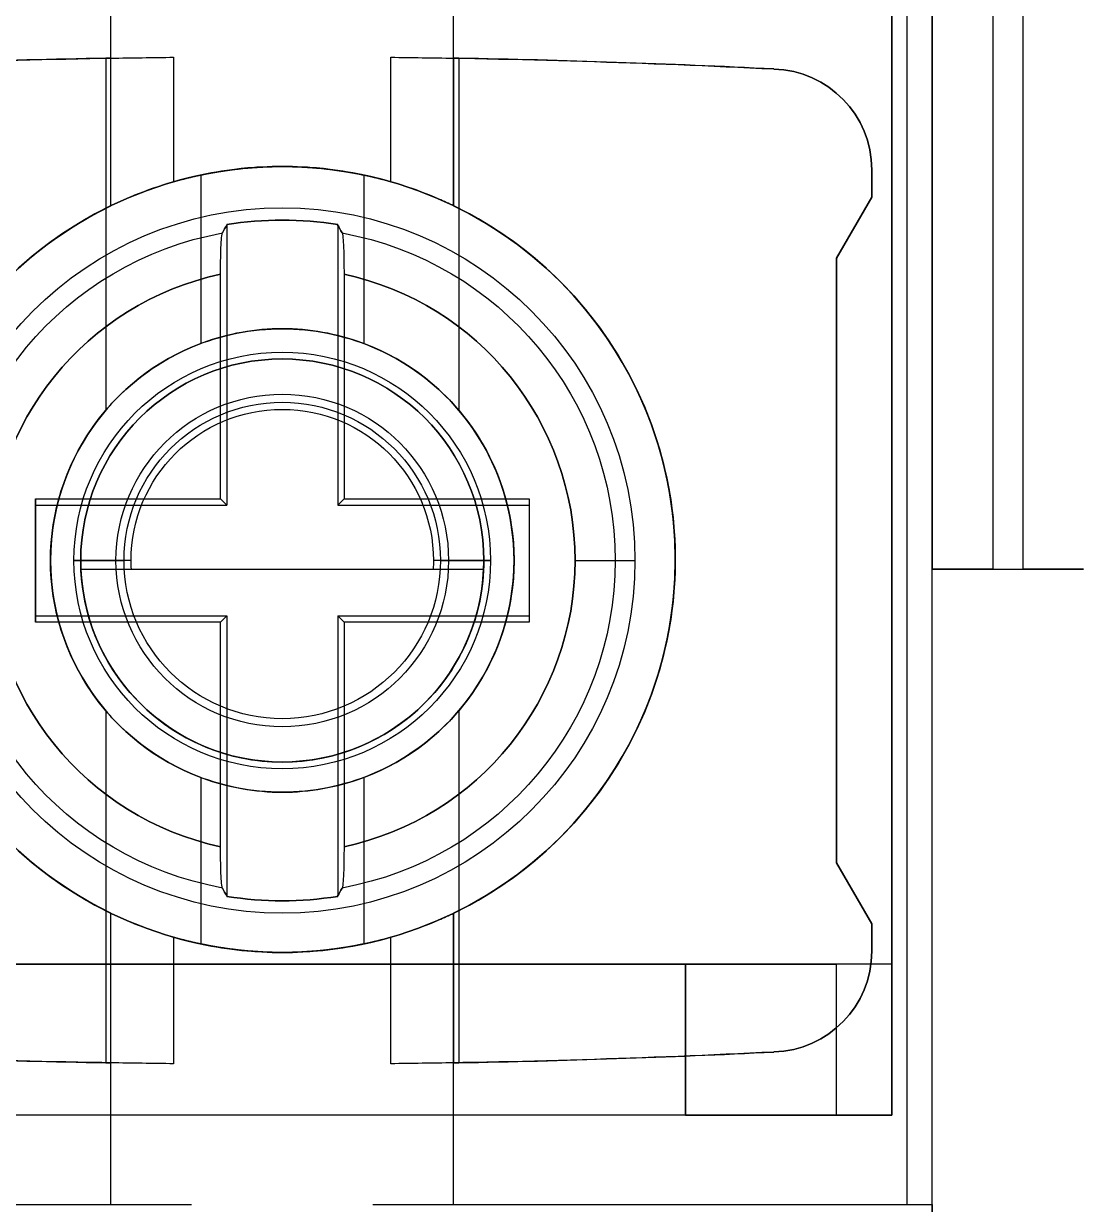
# Model space of a CAD drawing. Header units: inches. Extents: x 0 to 92454, y -34894 to 11.
# Drawn here: x 2.6785 to 3.0925, y 0.2598 to 0.7212 of the extents above; entities that cross this region are included whole.
import ezdxf

# ---------------------------------------------------------------- set-up
doc = ezdxf.new("R2010")
doc.units = ezdxf.units.IN
doc.header["$MEASUREMENT"] = 0

# ---------------------------------------------------------------- blocks, each defined once
blk = doc.blocks.new('2023_07_21_11_46_31_0481')
at = {"color": 7, "extrusion": (0, 0, -1)}
for p, q in [((68.9, 17.975, 102.1), (68.9, 23.15, 102.1)), ((68.9, 16.51, 106.4), (68.9, 23.15, 106.4)), ((72.3, 17.975, 102.1), (72.3, 23.15, 102.1)), ((72.3, 16.51, 106.4), (72.3, 23.15, 106.4)), ((76.65, 23.15, 98.489), (76.65, 10.485, 98.489)), ((76.8, 6.6, 106.4), (76.8, 23.15, 106.4)), ((76.8, 6.6, 100.333), (76.8, 23.15, 100.333)), ((77.05, 6.6, 100.333), (77.05, 23.15, 100.333)), ((77.65, 23.15, 87.6), (77.65, 12.905, 87.6)), ((77.95, 23.15, 87.6), (77.95, 12.905, 87.6)), ((69.522, 17.984, 102.1), (69.522, 16.748, 102.1)), ((71.678, 16.748, 102.1), (71.678, 17.984, 102.1)), ((69.102, 12.905, 91.4), (72.098, 12.905, 91.4)), ((77.65, 12.905, 87.6), (77.95, 12.905, 87.6)), ((68.9, 6.6, 106.4), (68.9, 9.49, 106.4)), ((72.3, 6.6, 106.4), (72.3, 9.49, 106.4)), ((69.522, 9.252, 102.1), (69.522, 7.996, 102.1)), ((71.678, 7.996, 102.1), (71.678, 9.252, 102.1)), ((76.65, 8.985, 96.489), (76.1, 8.985, 96.489)), ((76.1, 7.485, 96.489), (76.1, 8.985, 96.489)), ((76.65, 7.485, 96.489), (76.65, 8.985, 96.489)), ((68.9, 6.6, 102.1), (68.9, 8.005, 102.1)), ((72.3, 6.6, 102.1), (72.3, 8.005, 102.1)), ((76.1, 7.485, 96.489), (76.65, 7.485, 96.489)), ((64.1, 6.6, 119.7), (69.7, 6.6, 119.7)), ((64.4, 6.6, 106.4), (68.9, 6.6, 106.4)), ((68.9, 6.6, 102.1), (69.7, 6.6, 102.1)), ((71.5, 6.6, 102.1), (72.3, 6.6, 102.1)), ((71.5, 6.6, 119.7), (77.05, 6.6, 119.7)), ((72.3, 6.6, 106.4), (76.8, 6.6, 106.4)), ((76.8, 6.6, 100.333), (77.05, 6.6, 100.333)), ((77.05, 6.6, 119.7), (77.05, 3.9, 119.7))]:
    blk.add_line(p, q, dxfattribs=at)
at = {"color": 7, "extrusion": (-1, 0, 0)}
for p, q in [((68.9, 16.51, 106.4), (68.9, 23.15, 106.4)), ((68.9, 17.975, 102.1), (68.9, 23.15, 102.1)), ((76.8, 6.6, 106.4), (76.8, 23.15, 106.4)), ((76.8, 6.6, 100.333), (76.8, 23.15, 100.333)), ((77.05, 6.6, 100.333), (77.05, 23.15, 100.333)), ((77.05, 23.15, 88.2), (77.05, 12.905, 88.2)), ((68.9, 17.975, 104.011), (68.9, 17.975, 102.1)), ((68.9, 16.51, 104.011), (68.9, 17.975, 104.011)), ((68.9, 16.51, 104.011), (68.9, 16.51, 106.4)), ((73.05, 13.603, 107), (73.05, 12.377, 107)), ((73.05, 13.603, 107), (73.05, 13.54, 105.8)), ((73.05, 13.54, 105.8), (73.05, 12.44, 105.8)), ((77.05, 12.905, 94.9), (77.05, 12.905, 88.2)), ((77.05, 5.905, 94.9), (77.05, 12.905, 94.9)), ((73.05, 12.44, 105.8), (73.05, 12.377, 107)), ((68.9, 8.005, 104.011), (68.9, 9.49, 104.011)), ((68.9, 6.6, 106.4), (68.9, 9.49, 106.4)), ((68.9, 9.49, 106.4), (68.9, 9.49, 104.011)), ((68.9, 8.005, 102.1), (68.9, 8.005, 104.011)), ((68.9, 6.6, 102.1), (68.9, 8.005, 102.1)), ((68.9, 6.6, 106.4), (68.9, 6.6, 102.1)), ((76.8, 6.6, 106.4), (76.8, 6.6, 100.333)), ((77.05, 6.6, 119.7), (77.05, 3.9, 119.7)), ((77.05, 6.6, 100.333), (77.05, 6.6, 119.7))]:
    blk.add_line(p, q, dxfattribs=at)
at = {"color": 7, "extrusion": (1, 0, 0)}
for p, q in [((72.3, 17.975, 102.1), (72.3, 23.15, 102.1)), ((72.3, 16.51, 106.4), (72.3, 23.15, 106.4)), ((76.65, 10.485, 99.989), (76.65, 23.15, 99.989)), ((76.65, 23.15, 98.489), (76.65, 10.485, 98.489)), ((72.3, 17.975, 102.1), (72.3, 17.975, 104.011)), ((72.3, 17.975, 104.011), (72.3, 16.51, 104.011)), ((76.45, 16.868, 99.99), (76.45, 16.596, 99.99)), ((76.45, 16.868, 101.99), (76.45, 16.868, 99.99)), ((76.45, 16.596, 101.99), (76.45, 16.868, 101.99)), ((76.45, 16.596, 101.99), (76.45, 16.596, 99.99)), ((72.3, 16.51, 106.4), (72.3, 16.51, 104.011)), ((76.1, 15.99, 100.145), (76.1, 9.99, 100.145)), ((76.1, 15.99, 102.16), (76.1, 15.99, 100.145)), ((76.1, 9.99, 102.16), (76.1, 15.99, 102.16)), ((68.15, 12.377, 107), (68.15, 13.603, 107)), ((68.15, 13.603, 107), (68.15, 13.54, 105.8)), ((68.15, 13.54, 105.8), (68.15, 12.44, 105.8)), ((68.15, 12.44, 105.8), (68.15, 12.377, 107)), ((76.1, 9.99, 102.16), (76.1, 9.99, 100.145)), ((72.3, 9.49, 104.011), (72.3, 8.005, 104.011)), ((72.3, 9.49, 104.011), (72.3, 9.49, 106.4)), ((72.3, 6.6, 106.4), (72.3, 9.49, 106.4)), ((76.45, 9.384, 99.99), (76.45, 9.112, 99.99)), ((76.45, 9.384, 101.99), (76.45, 9.384, 99.99)), ((76.45, 9.112, 101.99), (76.45, 9.384, 101.99)), ((76.45, 9.112, 101.99), (76.45, 9.112, 99.99)), ((74.6, 8.985, 94.9), (74.6, 7.485, 94.9)), ((74.6, 8.985, 94.989), (74.6, 8.985, 94.9)), ((74.6, 7.485, 94.989), (74.6, 8.985, 94.989)), ((76.65, 7.485, 96.489), (76.65, 8.985, 96.489)), ((76.65, 8.985, 96.989), (76.65, 8.985, 96.489)), ((72.3, 6.6, 102.1), (72.3, 8.005, 102.1)), ((72.3, 8.005, 104.011), (72.3, 8.005, 102.1)), ((74.6, 7.485, 94.9), (74.6, 7.485, 94.989)), ((76.65, 7.485, 96.489), (76.65, 7.485, 96.989)), ((72.3, 6.6, 102.1), (72.3, 6.6, 106.4))]:
    blk.add_line(p, q, dxfattribs=at)
at = {"color": 7}
for p, q in [((76.65, 10.485, 99.989), (76.65, 23.15, 99.989)), ((77.05, 23.15, 88.2), (77.05, 12.905, 88.2)), ((77.65, 23.15, 87.6), (77.65, 12.905, 87.6)), ((77.95, 23.15, 87.6), (77.95, 12.905, 87.6)), ((68.849, 17.974, 103.986), (68.849, 14.481, 103.986)), ((68.9, 16.51, 104.011), (68.9, 17.975, 104.011)), ((68.9, 17.975, 104.011), (68.9, 17.975, 102.1)), ((72.3, 17.975, 102.1), (72.3, 17.975, 104.011)), ((72.3, 17.975, 104.011), (72.3, 16.51, 104.011)), ((72.351, 17.974, 103.986), (72.351, 14.481, 103.986)), ((75.479, 17.868, 102.463), (75.479, 17.868, 100.42)), ((75.479, 17.868, 102.463), (75.479, 17.868, 100.42)), ((69.791, 16.815, 102.219), (69.791, 15.143, 102.219)), ((71.409, 16.815, 102.219), (71.409, 15.143, 102.219)), ((76.45, 16.868, 101.99), (76.45, 16.868, 99.99)), ((68.9, 16.51, 104.011), (68.9, 16.51, 106.4)), ((72.3, 16.51, 106.4), (72.3, 16.51, 104.011)), ((70.05, 16.322, 105.8), (70.05, 13.54, 105.8)), ((71.15, 16.322, 105.8), (71.15, 13.54, 105.8)), ((69.987, 13.603, 107), (69.987, 15.831, 107)), ((71.213, 15.831, 107), (71.213, 13.603, 107)), ((68.15, 12.377, 107), (68.15, 13.603, 107)), ((68.15, 13.603, 107), (69.987, 13.603, 107)), ((71.213, 13.603, 107), (73.05, 13.603, 107)), ((73.05, 13.603, 107), (73.05, 12.377, 107)), ((68.15, 13.54, 105.8), (70.05, 13.54, 105.8)), ((68.15, 13.54, 105.8), (68.15, 12.44, 105.8)), ((71.15, 13.54, 105.8), (73.05, 13.54, 105.8)), ((73.05, 13.54, 105.8), (73.05, 12.44, 105.8)), ((68.3, 12.99, 101.56), (68.3, 12.99, 103.719)), ((68.3, 12.99, 101.56), (68.3, 12.99, 103.719)), ((69.03, 12.99, 100.8), (68.533, 12.99, 101.56)), ((68.533, 12.99, 101.56), (68.95, 12.99, 101.8)), ((68.533, 12.99, 101.56), (68.95, 12.99, 101.8)), ((69.03, 12.99, 100.8), (68.533, 12.99, 101.56)), ((68.6, 12.99, 100.552), (69.03, 12.99, 100.8)), ((68.6, 12.99, 99.989), (68.6, 12.99, 100.552)), ((69.1, 12.99, 93.4), (68.6, 12.99, 93.689)), ((68.6, 12.99, 93.689), (68.6, 12.99, 98.489)), ((68.6, 12.99, 93.689), (68.6, 12.99, 98.489)), ((69.1, 12.99, 93.4), (68.6, 12.99, 93.689)), ((68.6, 12.99, 99.989), (68.6, 12.99, 100.552)), ((68.6, 12.99, 100.552), (69.03, 12.99, 100.8)), ((68.602, 12.905, 94.9), (68.602, 12.905, 93.689)), ((68.95, 12.99, 101.8), (68.95, 12.99, 104.4)), ((68.95, 12.99, 101.8), (68.95, 12.99, 104.4)), ((69.1, 12.99, 91.4), (69.1, 12.99, 93.4)), ((69.1, 12.99, 91.4), (69.1, 12.99, 93.4)), ((69.102, 12.905, 93.4), (69.102, 12.905, 91.4)), ((72.098, 12.905, 91.4), (72.098, 12.905, 93.4)), ((72.1, 12.99, 93.4), (72.1, 12.99, 91.4)), ((72.6, 12.99, 93.689), (72.1, 12.99, 93.4)), ((72.6, 12.99, 93.689), (72.1, 12.99, 93.4)), ((72.1, 12.99, 93.4), (72.1, 12.99, 91.4)), ((72.17, 12.99, 100.8), (72.6, 12.99, 100.552)), ((72.667, 12.99, 101.56), (72.17, 12.99, 100.8)), ((72.667, 12.99, 101.56), (72.17, 12.99, 100.8)), ((72.17, 12.99, 100.8), (72.6, 12.99, 100.552)), ((72.25, 12.99, 104.4), (72.25, 12.99, 101.8)), ((72.25, 12.99, 101.8), (72.667, 12.99, 101.56)), ((72.25, 12.99, 101.8), (72.667, 12.99, 101.56)), ((72.25, 12.99, 104.4), (72.25, 12.99, 101.8)), ((72.598, 12.905, 93.689), (72.598, 12.905, 94.9)), ((72.6, 12.99, 100.552), (72.6, 12.99, 99.989)), ((72.6, 12.99, 98.489), (72.6, 12.99, 93.689)), ((72.6, 12.99, 98.489), (72.6, 12.99, 93.689)), ((72.6, 12.99, 100.552), (72.6, 12.99, 99.989)), ((72.9, 12.99, 103.719), (72.9, 12.99, 101.56)), ((72.9, 12.99, 103.719), (72.9, 12.99, 101.56)), ((73.904, 12.99, 106.635), (74.1, 12.99, 104.4)), ((73.904, 12.99, 106.635), (74.1, 12.99, 104.4)), ((74.5, 13, 124.1), (74.5, 13, 106.4)), ((74.5, 13, 124.1), (74.5, 13, 106.4)), ((77.05, 5.905, 94.9), (77.05, 12.905, 94.9)), ((68.15, 12.44, 105.8), (70.05, 12.44, 105.8)), ((70.05, 12.44, 105.8), (70.05, 9.658, 105.8)), ((71.15, 12.44, 105.8), (71.15, 9.658, 105.8)), ((71.15, 12.44, 105.8), (73.05, 12.44, 105.8)), ((69.987, 12.377, 107), (68.15, 12.377, 107)), ((69.987, 10.149, 107), (69.987, 12.377, 107)), ((73.05, 12.377, 107), (71.213, 12.377, 107)), ((71.213, 12.377, 107), (71.213, 10.149, 107)), ((68.849, 11.499, 103.986), (68.849, 8.006, 103.986)), ((72.351, 11.499, 103.986), (72.351, 8.006, 103.986)), ((69.791, 10.837, 102.219), (69.791, 9.185, 102.219)), ((71.409, 10.837, 102.219), (71.409, 9.185, 102.219)), ((68.9, 9.49, 106.4), (68.9, 9.49, 104.011)), ((68.9, 8.005, 104.011), (68.9, 9.49, 104.011)), ((72.3, 9.49, 104.011), (72.3, 9.49, 106.4)), ((72.3, 9.49, 104.011), (72.3, 8.005, 104.011)), ((76.45, 9.112, 101.99), (76.45, 9.112, 99.99)), ((76.65, 8.985, 96.989), (64.55, 8.985, 96.989)), ((66.6, 8.985, 94.9), (74.6, 8.985, 94.9)), ((74.6, 8.985, 94.9), (74.6, 7.485, 94.9)), ((74.6, 7.485, 94.989), (74.6, 8.985, 94.989)), ((76.1, 7.485, 96.489), (76.1, 8.985, 96.489)), ((75.479, 8.112, 102.463), (75.479, 8.112, 100.42)), ((75.479, 8.112, 102.463), (75.479, 8.112, 100.42)), ((68.9, 8.005, 102.1), (68.9, 8.005, 104.011)), ((72.3, 8.005, 104.011), (72.3, 8.005, 102.1)), ((76.65, 7.485, 96.989), (64.55, 7.485, 96.989)), ((74.6, 7.485, 94.9), (66.6, 7.485, 94.9)), ((69.7, 6.6, 119.7), (69.7, 6.6, 102.1)), ((71.5, 6.6, 119.7), (71.5, 6.6, 102.1))]:
    blk.add_line(p, q, dxfattribs=at)
at = {"color": 7, "extrusion": (-0.43787, 0, 0.899038)}
for p, q in [((68.849, 17.974, 103.986), (68.849, 14.481, 103.986)), ((68.849, 11.499, 103.986), (68.849, 8.006, 103.986))]:
    blk.add_line(p, q, dxfattribs=at)
at = {"color": 7, "extrusion": (0.404415, 0, -0.914575)}
for p, q in [((69.522, 17.984, 102.1), (69.522, 16.748, 102.1)), ((69.791, 16.815, 102.219), (69.791, 15.143, 102.219)), ((69.791, 10.837, 102.219), (69.791, 9.185, 102.219)), ((69.522, 9.252, 102.1), (69.522, 7.996, 102.1))]:
    blk.add_line(p, q, dxfattribs=at)
at = {"color": 7, "extrusion": (-0.404415, 0, -0.914575)}
for p, q in [((71.678, 16.748, 102.1), (71.678, 17.984, 102.1)), ((71.409, 16.815, 102.219), (71.409, 15.143, 102.219)), ((76.45, 16.868, 99.99), (76.45, 16.596, 99.99)), ((76.45, 16.596, 99.99), (76.1, 15.99, 100.145)), ((76.1, 15.99, 100.145), (76.1, 9.99, 100.145)), ((71.409, 10.837, 102.219), (71.409, 9.185, 102.219)), ((76.1, 9.99, 100.145), (76.45, 9.384, 99.99)), ((76.45, 9.384, 99.99), (76.45, 9.112, 99.99)), ((71.678, 7.996, 102.1), (71.678, 9.252, 102.1))]:
    blk.add_line(p, q, dxfattribs=at)
at = {"color": 7, "extrusion": (0.43787, 0, 0.899038)}
for p, q in [((72.351, 17.974, 103.986), (72.351, 14.481, 103.986)), ((76.45, 16.596, 101.99), (76.45, 16.868, 101.99)), ((76.1, 15.99, 102.16), (76.45, 16.596, 101.99)), ((76.1, 9.99, 102.16), (76.1, 15.99, 102.16)), ((72.351, 11.499, 103.986), (72.351, 8.006, 103.986)), ((76.45, 9.384, 101.99), (76.1, 9.99, 102.16)), ((76.45, 9.112, 101.99), (76.45, 9.384, 101.99))]:
    blk.add_line(p, q, dxfattribs=at)
at = {"color": 7, "extrusion": (0.866025, -0.5, 0)}
for p, q in [((76.45, 16.596, 99.99), (76.1, 15.99, 100.145)), ((76.1, 15.99, 102.16), (76.45, 16.596, 101.99)), ((76.45, 16.596, 101.99), (76.45, 16.596, 99.99)), ((76.1, 15.99, 102.16), (76.1, 15.99, 100.145))]:
    blk.add_line(p, q, dxfattribs=at)
at = {"color": 7, "extrusion": (0.99863, 0, 0.052336)}
for p, q in [((70.05, 16.322, 105.8), (70.05, 13.54, 105.8)), ((69.987, 13.603, 107), (69.987, 15.831, 107)), ((69.987, 13.603, 107), (70.05, 13.54, 105.8)), ((70.05, 12.44, 105.8), (69.987, 12.377, 107)), ((70.05, 12.44, 105.8), (70.05, 9.658, 105.8)), ((69.987, 10.149, 107), (69.987, 12.377, 107))]:
    blk.add_line(p, q, dxfattribs=at)
at = {"color": 7, "extrusion": (-0.99863, 0, 0.052336)}
for p, q in [((71.15, 16.322, 105.8), (71.15, 13.54, 105.8)), ((71.213, 15.831, 107), (71.213, 13.603, 107)), ((71.15, 13.54, 105.8), (71.213, 13.603, 107)), ((71.213, 12.377, 107), (71.15, 12.44, 105.8)), ((71.15, 12.44, 105.8), (71.15, 9.658, 105.8)), ((71.213, 12.377, 107), (71.213, 10.149, 107))]:
    blk.add_line(p, q, dxfattribs=at)
at = {"color": 7, "extrusion": (0, -0.99863, 0.052336)}
for p, q in [((68.15, 13.603, 107), (69.987, 13.603, 107)), ((68.15, 13.603, 107), (68.15, 13.54, 105.8)), ((69.987, 13.603, 107), (70.05, 13.54, 105.8)), ((71.15, 13.54, 105.8), (71.213, 13.603, 107)), ((71.213, 13.603, 107), (73.05, 13.603, 107)), ((73.05, 13.603, 107), (73.05, 13.54, 105.8)), ((68.15, 13.54, 105.8), (70.05, 13.54, 105.8)), ((71.15, 13.54, 105.8), (73.05, 13.54, 105.8))]:
    blk.add_line(p, q, dxfattribs=at)
at = {"color": 7, "extrusion": (0, 1, 0)}
for p, q in [((68.602, 12.905, 94.9), (68.602, 12.905, 93.689)), ((69.102, 12.905, 93.4), (69.102, 12.905, 91.4)), ((69.102, 12.905, 91.4), (72.098, 12.905, 91.4)), ((72.098, 12.905, 91.4), (72.098, 12.905, 93.4)), ((72.598, 12.905, 93.689), (72.598, 12.905, 94.9)), ((77.05, 12.905, 94.9), (77.05, 12.905, 88.2)), ((77.65, 12.905, 87.6), (77.95, 12.905, 87.6)), ((76.65, 8.985, 96.989), (64.55, 8.985, 96.989)), ((66.6, 8.985, 94.9), (74.6, 8.985, 94.9)), ((74.6, 8.985, 94.989), (74.6, 8.985, 94.9)), ((76.65, 8.985, 96.489), (76.1, 8.985, 96.489)), ((76.65, 8.985, 96.989), (76.65, 8.985, 96.489))]:
    blk.add_line(p, q, dxfattribs=at)
at = {"color": 7, "extrusion": (0, 0.99863, 0.052336)}
for p, q in [((68.15, 12.44, 105.8), (70.05, 12.44, 105.8)), ((68.15, 12.44, 105.8), (68.15, 12.377, 107)), ((70.05, 12.44, 105.8), (69.987, 12.377, 107)), ((71.15, 12.44, 105.8), (73.05, 12.44, 105.8)), ((71.213, 12.377, 107), (71.15, 12.44, 105.8)), ((73.05, 12.44, 105.8), (73.05, 12.377, 107)), ((69.987, 12.377, 107), (68.15, 12.377, 107)), ((73.05, 12.377, 107), (71.213, 12.377, 107))]:
    blk.add_line(p, q, dxfattribs=at)
at = {"color": 7, "extrusion": (0.866025, 0.5, 0)}
for p, q in [((76.1, 9.99, 100.145), (76.45, 9.384, 99.99)), ((76.1, 9.99, 102.16), (76.1, 9.99, 100.145)), ((76.45, 9.384, 101.99), (76.1, 9.99, 102.16)), ((76.45, 9.384, 101.99), (76.45, 9.384, 99.99))]:
    blk.add_line(p, q, dxfattribs=at)
at = {"color": 7, "extrusion": (0, -1, 0)}
for p, q in [((76.65, 7.485, 96.989), (64.55, 7.485, 96.989)), ((74.6, 7.485, 94.9), (66.6, 7.485, 94.9)), ((74.6, 7.485, 94.9), (74.6, 7.485, 94.989)), ((76.1, 7.485, 96.489), (76.65, 7.485, 96.489)), ((76.65, 7.485, 96.489), (76.65, 7.485, 96.989)), ((64.1, 6.6, 119.7), (69.7, 6.6, 119.7)), ((64.4, 6.6, 106.4), (68.9, 6.6, 106.4)), ((68.9, 6.6, 102.1), (69.7, 6.6, 102.1)), ((68.9, 6.6, 106.4), (68.9, 6.6, 102.1)), ((69.7, 6.6, 119.7), (69.7, 6.6, 102.1)), ((71.5, 6.6, 102.1), (72.3, 6.6, 102.1)), ((71.5, 6.6, 119.7), (77.05, 6.6, 119.7)), ((71.5, 6.6, 119.7), (71.5, 6.6, 102.1)), ((72.3, 6.6, 102.1), (72.3, 6.6, 106.4)), ((72.3, 6.6, 106.4), (76.8, 6.6, 106.4)), ((76.8, 6.6, 106.4), (76.8, 6.6, 100.333)), ((76.8, 6.6, 100.333), (77.05, 6.6, 100.333)), ((77.05, 6.6, 100.333), (77.05, 6.6, 119.7))]:
    blk.add_line(p, q, dxfattribs=at)
at = {"color": 7, "extrusion": (0, 0, -1)}
for centre, radius, start, end in [((-70.6, -79.418, -102.1), 97.408, 89.00001, 89.36574), ((-70.6, -79.418, -102.1), 97.408, 89.00001, 89.36574), ((-70.6, -79.418, -102.1), 97.408, 90.63426, 90.99999), ((-70.6, -79.418, -102.1), 97.408, 90.63426, 90.99999), ((-70.6, 13, -124.1), 3.9, 0, 180), ((-70.6, 13, -102.1), 3.9, 73.9495, 106.0505), ((-70.6, 13, -106.4), 3.9, 0, 64.1576), ((-70.6, 12.99, -104.4), 3.5, 0, 180), ((-70.6, 12.99, -104.4), 3.5, 0, 180), ((-70.6, 13, -106.4), 3.9, 115.8424, 180), ((-70.6, 12.99, -105.8), 3.378, 80.6281, 99.3719), ((-70.6, 12.99, -106.635), 3.304, 0, 79.6488), ((-70.6, 12.99, -106.635), 3.304, 0, 79.6488), ((-70.6, 12.99, -106.635), 3.304, 100.3512, 180), ((-70.6, 12.99, -106.635), 3.304, 100.3512, 180), ((-70.6, 12.99, -107), 2.906, 0, 77.8246), ((-70.6, 12.99, -107), 2.906, 102.1754, 180), ((-70.6, 12.99, -101.56), 2.067, 0, 180), ((-70.6, 12.99, -101.56), 2.067, 0, 180), ((-70.6, 12.99, -98.489), 2, 0, 180), ((-70.6, 12.99, -93.689), 2, 0, 180), ((-70.6, 12.99, -98.489), 2, 0, 180), ((-70.6, 12.99, -93.689), 2, 0, 180), ((-70.6, 12.99, -100.552), 2, 0, 180), ((-70.6, 12.99, -100.552), 2, 0, 180), ((-70.6, 12.99, -101.8), 1.65, 0, 180), ((-70.6, 12.99, -104.4), 1.65, 0, 180), ((-70.6, 12.99, -101.8), 1.65, 0, 180), ((-70.6, 12.99, -104.4), 1.65, 0, 180), ((-70.6, 12.99, -100.8), 1.57, 0, 180), ((-70.6, 12.99, -100.8), 1.57, 0, 180), ((-70.6, 12.99, -93.4), 1.5, 0, 180), ((-70.6, 12.99, -91.4), 1.5, 0, 180), ((-70.6, 12.99, -93.4), 1.5, 0, 180), ((-70.6, 12.99, -91.4), 1.5, 0, 180), ((-70.6, 13, -124.1), 3.9, 180, 0), ((-70.6, 13, -106.4), 3.9, 295.8424, 0), ((-70.6, 12.99, -104.4), 3.5, 180, 0), ((-70.6, 12.99, -104.4), 3.5, 180, 0), ((-70.6, 12.99, -106.635), 3.304, 280.3512, 0), ((-70.6, 12.99, -106.635), 3.304, 280.3512, 0), ((-70.6, 12.99, -107), 2.906, 282.1754, 0), ((-70.6, 12.99, -101.56), 2.067, 180, 0), ((-70.6, 12.99, -101.56), 2.067, 180, 0), ((-70.6, 12.99, -100.552), 2, 180, 0), ((-70.6, 12.99, -100.552), 2, 180, 0), ((-70.6, 12.99, -93.689), 2, 357.5642, 0), ((-70.6, 12.99, -98.489), 2, 180, 0), ((-70.6, 12.99, -93.689), 2, 357.5642, 0), ((-70.6, 12.99, -98.489), 2, 180, 0), ((-70.6, 12.99, -94.9), 2, 182.4358, 357.5642), ((-70.6, 12.99, -104.4), 1.65, 180, 0), ((-70.6, 12.99, -101.8), 1.65, 180, 0), ((-70.6, 12.99, -101.8), 1.65, 180, 0), ((-70.6, 12.99, -104.4), 1.65, 180, 0), ((-70.6, 12.99, -100.8), 1.57, 180, 0), ((-70.6, 12.99, -100.8), 1.57, 180, 0), ((-70.6, 12.99, -91.4), 1.5, 356.7515, 0), ((-70.6, 12.99, -93.4), 1.5, 356.7515, 0), ((-70.6, 12.99, -93.4), 1.5, 356.7515, 0), ((-70.6, 12.99, -91.4), 1.5, 356.7515, 0), ((-70.6, 12.99, -106.635), 3.304, 180, 259.6488), ((-70.6, 12.99, -106.635), 3.304, 180, 259.6488), ((-70.6, 12.99, -107), 2.906, 180, 257.8246), ((-70.6, 12.99, -93.4), 1.5, 180, 183.2485), ((-70.6, 12.99, -91.4), 1.5, 180, 183.2485), ((-70.6, 12.99, -93.4), 1.5, 180, 183.2485), ((-70.6, 12.99, -91.4), 1.5, 180, 183.2485), ((-70.6, 13, -106.4), 3.9, 180, 244.1576), ((-70.6, 12.99, -93.689), 2, 180, 182.4358), ((-70.6, 12.99, -93.689), 2, 180, 182.4358), ((-70.6, 12.99, -105.8), 3.378, 260.6281, 279.3719), ((-70.6, 13, -102.1), 3.9, 253.9495, 286.0505), ((-70.6, 105.398, -102.1), 97.408, 270.63426, 270.99999), ((-70.6, 105.398, -102.1), 97.408, 270.63426, 270.99999), ((-70.6, 105.398, -102.1), 97.408, 269.00001, 269.36574), ((-70.6, 105.398, -102.1), 97.408, 269.00001, 269.36574)]:
    blk.add_arc(centre, radius, start, end, dxfattribs=at)
at = {"color": 7}
for centre, radius, start, end in [((70.6, 13, 124.1), 3.9, 0, 180), ((70.6, 13, 102.1), 3.9, 73.9495, 106.0505), ((70.6, 13, 106.4), 3.9, 115.8424, 180), ((70.6, 13, 106.4), 3.9, 0, 64.1576), ((70.6, 12.99, 105.8), 3.378, 80.6281, 99.3719), ((70.6, 12.99, 107), 2.906, 102.1754, 180), ((70.6, 12.99, 107), 2.906, 0, 77.8246), ((70.6, 12.99, 99.989), 2, 0, 180), ((70.6, 12.99, 99.989), 2, 0, 180), ((70.6, 13, 106.4), 3.9, 180, 244.1576), ((70.6, 13, 124.1), 3.9, 180, 0), ((70.6, 12.99, 107), 2.906, 180, 257.8246), ((70.6, 12.99, 99.989), 2, 180, 0), ((70.6, 12.99, 99.989), 2, 180, 0), ((70.6, 12.99, 94.9), 2, 182.4358, 357.5642), ((70.6, 12.99, 107), 2.906, 282.1754, 0), ((70.6, 13, 106.4), 3.9, 295.8424, 0), ((70.6, 12.99, 105.8), 3.378, 260.6281, 279.3719), ((70.6, 13, 102.1), 3.9, 253.9495, 286.0505)]:
    blk.add_arc(centre, radius, start, end, dxfattribs=at)
at = {"color": 7, "extrusion": (0.99863, -8.51454e-11, 0.052336)}
blk.add_arc((-695.943, 32.77, 75.491), 715.621, 5.550642, 5.617896, dxfattribs=at)
at = {"color": 7, "extrusion": (-0.99863, 8.51454e-11, -0.052336)}
blk.add_arc((695.943, 32.77, -75.491), 715.621, 174.382104, 174.449358, dxfattribs=at)
at = {"color": 7, "extrusion": (-0.99863, -4.51385e-11, 0.052336)}
blk.add_arc((695.942, 40.16, -65.515), 715.62, 174.382102, 174.449356, dxfattribs=at)
at = {"color": 7, "extrusion": (0.99863, 4.51385e-11, -0.052336)}
blk.add_arc((-695.942, 40.16, 65.515), 715.62, 5.550644, 5.617898, dxfattribs=at)
at = {"color": 7, "extrusion": (0, 1, 0)}
for centre, radius, start, end in [((-73.506, 106.6, 12.99), 0.4, 90, 175), ((-73.506, 106.6, 12.99), 0.4, 90, 175), ((-77.65, 88.2, 12.905), 0.6, 270, 360), ((-77.95, 88.2, 12.905), 0.6, 180, 270), ((-76.1, 94.989, 8.985), 1.5, 0, 90), ((-76.1, 94.989, 7.485), 1.5, 0, 90)]:
    blk.add_arc(centre, radius, start, end, dxfattribs=at)
at = {"color": 7, "extrusion": (0, -1, 0)}
for centre, radius, start, end in [((77.65, 88.2, -12.905), 0.6, 180, 270), ((77.95, 88.2, -12.905), 0.6, 270, 0), ((76.1, 94.989, -8.985), 1.5, 90, 180), ((76.1, 94.989, -7.485), 1.5, 90, 180)]:
    blk.add_arc(centre, radius, start, end, dxfattribs=at)
at = {"color": 7, "extrusion": (1, 0, 0)}
for radius in [3, 1.5]:
    blk.add_arc((10.485, 96.989, 76.65), radius, 90, 180, dxfattribs=at)
at = {"color": 7, "extrusion": (-1, 0, 0)}
for radius, start in [(1.5, 360), (3, 0)]:
    blk.add_arc((-10.485, 96.989, -76.65), radius, start, 90, dxfattribs=at)
at = {"color": 7, "extrusion": (-0.99863, -8.51454e-11, -0.052336)}
blk.add_arc((-721.923, 32.77, -75.491), 715.621, 5.550642, 5.617896, dxfattribs=at)
at = {"color": 7, "extrusion": (0.99863, 8.51454e-11, 0.052336)}
blk.add_arc((721.923, 32.77, 75.491), 715.621, 174.382104, 174.449358, dxfattribs=at)
at = {"color": 7, "extrusion": (0.99863, -3.76241e-11, -0.052336)}
blk.add_arc((721.922, 40.16, 65.515), 715.62, 174.382102, 174.449356, dxfattribs=at)
at = {"color": 7, "extrusion": (-0.99863, 3.76241e-11, 0.052336)}
blk.add_arc((-721.922, 40.16, -65.515), 715.62, 5.550644, 5.617898, dxfattribs=at)
at = {"color": 7, "extrusion": (0.404415, 0, -0.914575)}
for centre, major_axis, start_param, end_param in [((70.6, -79.418, 102.577), (-97.408, 0, -43.073), 1.520692, 1.559726), ((70.6, -79.418, 102.577), (-97.408, 0, -43.073), 1.520692, 1.559726), ((70.6, 12.99, 102.577), (-2.3, 0, -1.017), 6.283185, 7.494632), ((70.6, 12.99, 102.577), (-2.3, 0, -1.017), 5.071739, 6.283185)]:
    blk.add_ellipse(centre, major_axis=major_axis, ratio=0.914575, start_param=start_param, end_param=end_param, dxfattribs=at)
at = {"color": 7, "extrusion": (-0.43787, 3.38964e-32, 0.899038)}
blk.add_ellipse((70.6, -79.418, 104.839), major_axis=(-97.408, 0, -47.442), ratio=0.899038, start_param=-1.552815, end_param=-1.520692, dxfattribs=at)
blk.add_ellipse((70.6, -79.418, 104.839), major_axis=(-97.408, 0, -47.442), ratio=0.899038, start_param=-1.552815, end_param=-1.520692, dxfattribs=at)
at = {"color": 7, "extrusion": (0.003346, -0.999543, 0.030057)}
blk.add_ellipse((70.595, 17.872, 100.396), major_axis=(-2.562, -0.101, -3.067), ratio=0.998843, start_param=-2.007068, end_param=-1.992788, dxfattribs=at)
blk.add_ellipse((70.595, 17.872, 100.396), major_axis=(-2.562, -0.101, -3.067), ratio=0.998843, start_param=-2.007068, end_param=-1.992788, dxfattribs=at)
at = {"color": 7, "extrusion": (-0.404415, -6.16298e-33, -0.914575)}
blk.add_ellipse((70.6, -79.418, 102.577), major_axis=(-97.408, 0, 43.073), ratio=0.914575, start_param=1.581866, end_param=1.620901, dxfattribs=at)
blk.add_ellipse((70.6, -79.418, 102.577), major_axis=(-97.408, 0, 43.073), ratio=0.914575, start_param=1.581866, end_param=1.620901, dxfattribs=at)
at = {"color": 7, "extrusion": (-0.003346, -0.999543, 0.030057)}
blk.add_ellipse((70.605, 17.872, 100.396), major_axis=(2.581, -0.1, -3.051), ratio=0.99883, start_param=1.986526, end_param=2.000806, dxfattribs=at)
blk.add_ellipse((70.605, 17.872, 100.396), major_axis=(2.581, -0.1, -3.051), ratio=0.99883, start_param=1.986526, end_param=2.000806, dxfattribs=at)
at = {"color": 7, "extrusion": (0.43787, 3.08149e-33, 0.899038)}
blk.add_ellipse((70.6, -79.418, 104.839), major_axis=(-97.408, 0, 47.442), ratio=0.899038, start_param=-1.620901, end_param=-1.588778, dxfattribs=at)
blk.add_ellipse((70.6, -79.418, 104.839), major_axis=(-97.408, 0, 47.442), ratio=0.899038, start_param=-1.620901, end_param=-1.588778, dxfattribs=at)
at = {"color": 7, "extrusion": (-0.404415, 5.3926e-33, -0.914575)}
blk.add_ellipse((75.45, 16.868, 100.432), major_axis=(1, 0, -0.442), ratio=0.914575, start_param=-1.542233, end_param=0, dxfattribs=at)
blk.add_ellipse((75.45, 16.868, 100.432), major_axis=(1, 0, -0.442), ratio=0.914575, start_param=-1.542233, end_param=0, dxfattribs=at)
at = {"color": 7, "extrusion": (0.43787, 0, 0.899038)}
for centre, major_axis, start_param, end_param in [((75.45, 16.868, 102.477), (1, 0, -0.487), 0, 1.542233), ((75.45, 16.868, 102.477), (1, 0, -0.487), 0, 1.542233), ((70.6, 12.99, 104.839), (-2.3, 0, 1.12), 3.141593, 3.846745), ((70.6, 12.99, 104.839), (-2.3, 0, 1.12), 8.719626, 9.424778)]:
    blk.add_ellipse(centre, major_axis=major_axis, ratio=0.899038, start_param=start_param, end_param=end_param, dxfattribs=at)
at = {"color": 7, "extrusion": (0.404415, -1.2326e-32, -0.914575)}
for start_param, end_param in [(1.290663, 1.361888), (1.290663, 1.361888), (-1.361888, -1.290663), (-1.361888, -1.290663)]:
    blk.add_ellipse((70.6, 13, 102.577), major_axis=(-3.9, 0, -1.725), ratio=0.914575, start_param=start_param, end_param=end_param, dxfattribs=at)
at = {"color": 7, "extrusion": (-0.404415, 0, -0.914575)}
for centre, major_axis, start_param, end_param in [((70.6, 13, 102.577), (-3.9, 0, 1.725), 1.779705, 1.85093), ((70.6, 13, 102.577), (-3.9, 0, 1.725), 1.779705, 1.85093), ((70.6, 12.99, 102.577), (-2.3, 0, 1.017), 8.213331, 9.424778), ((70.6, 12.99, 102.577), (-2.3, 0, 1.017), 3.141593, 4.353039), ((70.6, 13, 102.577), (-3.9, 0, 1.725), -1.85093, -1.779705), ((70.6, 13, 102.577), (-3.9, 0, 1.725), -1.85093, -1.779705)]:
    blk.add_ellipse(centre, major_axis=major_axis, ratio=0.914575, start_param=start_param, end_param=end_param, dxfattribs=at)
at = {"color": 7, "extrusion": (-0.404415, 0, 0.914575)}
for start_param, end_param in [(-1.211447, 0), (0, 1.211447)]:
    blk.add_ellipse((70.6, 12.99, 102.577), major_axis=(-2.3, 0, -1.017), ratio=0.914575, start_param=start_param, end_param=end_param, dxfattribs=at)
at = {"color": 7, "extrusion": (0.404415, 0, 0.914575)}
for start_param, end_param in [(-3.141593, -1.930146), (1.930146, 3.141593)]:
    blk.add_ellipse((70.6, 12.99, 102.577), major_axis=(-2.3, 0, 1.017), ratio=0.914575, start_param=start_param, end_param=end_param, dxfattribs=at)
at = {"color": 7, "extrusion": (0.43787, 0, -0.899038)}
for start_param, end_param in [(0, 0.705152), (-0.705152, 0)]:
    blk.add_ellipse((70.6, 12.99, 104.839), major_axis=(-2.3, 0, -1.12), ratio=0.899038, start_param=start_param, end_param=end_param, dxfattribs=at)
at = {"color": 7, "extrusion": (-0.43787, 0, 0.899038)}
for start_param, end_param in [(5.578033, 6.283185), (6.283185, 6.988338)]:
    blk.add_ellipse((70.6, 12.99, 104.839), major_axis=(-2.3, 0, -1.12), ratio=0.899038, start_param=start_param, end_param=end_param, dxfattribs=at)
at = {"color": 7, "extrusion": (-0.43787, 0, -0.899038)}
for start_param, end_param in [(2.43644, 3.141593), (-3.141593, -2.43644)]:
    blk.add_ellipse((70.6, 12.99, 104.839), major_axis=(-2.3, 0, 1.12), ratio=0.899038, start_param=start_param, end_param=end_param, dxfattribs=at)
at = {"color": 7, "extrusion": (-0.404415, 2.06795e-25, -0.914575)}
blk.add_ellipse((75.45, 9.112, 100.432), major_axis=(1, 0, -0.442), ratio=0.914575, start_param=0, end_param=1.542233, dxfattribs=at)
blk.add_ellipse((75.45, 9.112, 100.432), major_axis=(1, 0, -0.442), ratio=0.914575, start_param=0, end_param=1.542233, dxfattribs=at)
at = {"color": 7, "extrusion": (0.43787, -2.06795e-25, 0.899038)}
blk.add_ellipse((75.45, 9.112, 102.477), major_axis=(1, 0, -0.487), ratio=0.899038, start_param=-1.542233, end_param=0, dxfattribs=at)
blk.add_ellipse((75.45, 9.112, 102.477), major_axis=(1, 0, -0.487), ratio=0.899038, start_param=-1.542233, end_param=0, dxfattribs=at)
at = {"color": 7, "extrusion": (-0.43787, -8.62817e-32, 0.899038)}
blk.add_ellipse((70.6, 105.398, 104.839), major_axis=(97.408, 0, 47.442), ratio=0.899038, start_param=-1.620901, end_param=-1.588778, dxfattribs=at)
blk.add_ellipse((70.6, 105.398, 104.839), major_axis=(97.408, 0, 47.442), ratio=0.899038, start_param=-1.620901, end_param=-1.588778, dxfattribs=at)
at = {"color": 7, "extrusion": (0.404415, 9.86076e-32, -0.914575)}
blk.add_ellipse((70.6, 105.398, 102.577), major_axis=(97.408, 0, 43.073), ratio=0.914575, start_param=1.581866, end_param=1.620901, dxfattribs=at)
blk.add_ellipse((70.6, 105.398, 102.577), major_axis=(97.408, 0, 43.073), ratio=0.914575, start_param=1.581866, end_param=1.620901, dxfattribs=at)
at = {"color": 7, "extrusion": (-0.404415, -1.2326e-32, -0.914575)}
blk.add_ellipse((70.6, 105.398, 102.577), major_axis=(97.408, 0, -43.073), ratio=0.914575, start_param=1.520692, end_param=1.559726, dxfattribs=at)
blk.add_ellipse((70.6, 105.398, 102.577), major_axis=(97.408, 0, -43.073), ratio=0.914575, start_param=1.520692, end_param=1.559726, dxfattribs=at)
at = {"color": 7, "extrusion": (0.43787, -4.93038e-32, 0.899038)}
blk.add_ellipse((70.6, 105.398, 104.839), major_axis=(97.408, 0, -47.442), ratio=0.899038, start_param=-1.552815, end_param=-1.520692, dxfattribs=at)
blk.add_ellipse((70.6, 105.398, 104.839), major_axis=(97.408, 0, -47.442), ratio=0.899038, start_param=-1.552815, end_param=-1.520692, dxfattribs=at)
at = {"color": 7, "extrusion": (0.003346, 0.999543, 0.030057)}
blk.add_ellipse((70.595, 8.108, 100.396), major_axis=(2.53, -0.101, 3.094), ratio=0.998863, start_param=-1.138283, end_param=-1.124004, dxfattribs=at)
blk.add_ellipse((70.595, 8.108, 100.396), major_axis=(2.53, -0.101, 3.094), ratio=0.998863, start_param=-1.138283, end_param=-1.124004, dxfattribs=at)
at = {"color": 7, "extrusion": (-0.003346, 0.999543, 0.030057)}
blk.add_ellipse((70.605, 8.108, 100.396), major_axis=(-2.579, -0.1, 3.053), ratio=0.998832, start_param=1.139936, end_param=1.154216, dxfattribs=at)
blk.add_ellipse((70.605, 8.108, 100.396), major_axis=(-2.579, -0.1, 3.053), ratio=0.998832, start_param=1.139936, end_param=1.154216, dxfattribs=at)
at = {"color": 7}
for points, knots in [([(72.3, 16.51, 104.011), (72.252, 16.533, 104.033), (72.204, 16.555, 104.055), (71.917, 16.68, 104.176), (71.662, 16.762, 104.256), (71.137, 16.872, 104.363), (70.867, 16.9, 104.39), (70.333, 16.9, 104.39), (70.063, 16.872, 104.363), (69.538, 16.762, 104.256), (69.283, 16.68, 104.176), (68.996, 16.555, 104.055), (68.948, 16.533, 104.033), (68.9, 16.51, 104.011)], [-2.2908447, -2.2908447, -2.2908447, -2.2908447, -2.2744025, -2.2744025, -2.1942017, -2.1942017, -2.1140009, -2.1140009, -2.0338001, -2.0338001, -1.9535994, -1.9535994, -1.9371571, -1.9371571, -1.9371571, -1.9371571]), ([(72.3, 16.51, 104.011), (72.252, 16.533, 104.033), (72.204, 16.555, 104.055), (71.917, 16.68, 104.176), (71.662, 16.762, 104.256), (71.137, 16.872, 104.363), (70.867, 16.9, 104.39), (70.333, 16.9, 104.39), (70.063, 16.872, 104.363), (69.538, 16.762, 104.256), (69.283, 16.68, 104.176), (68.996, 16.555, 104.055), (68.948, 16.533, 104.033), (68.9, 16.51, 104.011)], [-2.2908447, -2.2908447, -2.2908447, -2.2908447, -2.2744025, -2.2744025, -2.1942017, -2.1942017, -2.1140009, -2.1140009, -2.0338001, -2.0338001, -1.9535994, -1.9535994, -1.9371571, -1.9371571, -1.9371571, -1.9371571]), ([(69.791, 16.815, 102.219), (69.803, 16.818, 102.225), (69.816, 16.82, 102.23), (70.074, 16.872, 102.338), (70.344, 16.9, 102.39), (70.856, 16.9, 102.39), (71.126, 16.872, 102.338), (71.384, 16.82, 102.23), (71.397, 16.818, 102.225), (71.409, 16.815, 102.219)], [0.2271788, 0.2271788, 0.2271788, 0.2271788, 0.2310316, 0.2310316, 0.3078847, 0.3078847, 0.3847379, 0.3847379, 0.3885907, 0.3885907, 0.3885907, 0.3885907]), ([(69.791, 16.815, 102.219), (69.803, 16.818, 102.225), (69.816, 16.82, 102.23), (70.074, 16.872, 102.338), (70.344, 16.9, 102.39), (70.856, 16.9, 102.39), (71.126, 16.872, 102.338), (71.384, 16.82, 102.23), (71.397, 16.818, 102.225), (71.409, 16.815, 102.219)], [0.2271788, 0.2271788, 0.2271788, 0.2271788, 0.2310316, 0.2310316, 0.3078847, 0.3078847, 0.3847379, 0.3847379, 0.3885907, 0.3885907, 0.3885907, 0.3885907]), ([(69.987, 15.831, 107), (69.987, 15.881, 107), (69.988, 15.941, 106.988), (69.99, 16.035, 106.95), (69.991, 16.086, 106.917), (69.995, 16.157, 106.847), (69.998, 16.191, 106.798), (70.002, 16.226, 106.717), (70.004, 16.236, 106.675), (70.006, 16.241, 106.635)], [0.1796322, 0.1796322, 0.1796322, 0.1796322, 0.19487605, 0.19487605, 0.21000214, 0.21000214, 0.22495004, 0.22495004, 0.23632673, 0.23632673, 0.23632673, 0.23632673]), ([(69.987, 15.831, 107), (69.987, 15.881, 107), (69.988, 15.941, 106.988), (69.99, 16.035, 106.95), (69.991, 16.086, 106.917), (69.995, 16.157, 106.847), (69.998, 16.191, 106.798), (70.002, 16.226, 106.717), (70.004, 16.236, 106.675), (70.006, 16.241, 106.635)], [0.1796322, 0.1796322, 0.1796322, 0.1796322, 0.19487605, 0.19487605, 0.21000214, 0.21000214, 0.22495004, 0.22495004, 0.23632673, 0.23632673, 0.23632673, 0.23632673]), ([(71.194, 16.241, 106.635), (71.196, 16.236, 106.675), (71.198, 16.226, 106.717), (71.202, 16.191, 106.798), (71.205, 16.157, 106.847), (71.209, 16.086, 106.917), (71.21, 16.035, 106.95), (71.212, 15.941, 106.988), (71.213, 15.881, 107), (71.213, 15.831, 107)], [0.00337921, 0.00337921, 0.00337921, 0.00337921, 0.01475589, 0.01475589, 0.0297038, 0.0297038, 0.04482989, 0.04482989, 0.06007374, 0.06007374, 0.06007374, 0.06007374]), ([(71.194, 16.241, 106.635), (71.196, 16.236, 106.675), (71.198, 16.226, 106.717), (71.202, 16.191, 106.798), (71.205, 16.157, 106.847), (71.209, 16.086, 106.917), (71.21, 16.035, 106.95), (71.212, 15.941, 106.988), (71.213, 15.881, 107), (71.213, 15.831, 107)], [0.00337921, 0.00337921, 0.00337921, 0.00337921, 0.01475589, 0.01475589, 0.0297038, 0.0297038, 0.04482989, 0.04482989, 0.06007374, 0.06007374, 0.06007374, 0.06007374]), ([(68.849, 14.481, 103.986), (68.889, 14.528, 104.006), (68.931, 14.573, 104.025), (69.173, 14.816, 104.133), (69.427, 14.992, 104.225), (69.992, 15.229, 104.354), (70.304, 15.29, 104.39), (70.896, 15.29, 104.39), (71.208, 15.229, 104.354), (71.773, 14.992, 104.225), (72.027, 14.816, 104.133), (72.269, 14.573, 104.025), (72.311, 14.528, 104.006), (72.351, 14.481, 103.986)], [0.1595926, 0.1595926, 0.1595926, 0.1595926, 0.1786805, 0.1786805, 0.2675521, 0.2675521, 0.3564236, 0.3564236, 0.4452952, 0.4452952, 0.5341668, 0.5341668, 0.5532547, 0.5532547, 0.5532547, 0.5532547]), ([(68.849, 14.481, 103.986), (68.889, 14.528, 104.006), (68.931, 14.573, 104.025), (69.173, 14.816, 104.133), (69.427, 14.992, 104.225), (69.992, 15.229, 104.354), (70.304, 15.29, 104.39), (70.896, 15.29, 104.39), (71.208, 15.229, 104.354), (71.773, 14.992, 104.225), (72.027, 14.816, 104.133), (72.269, 14.573, 104.025), (72.311, 14.528, 104.006), (72.351, 14.481, 103.986)], [0.1595926, 0.1595926, 0.1595926, 0.1595926, 0.1786805, 0.1786805, 0.2675521, 0.2675521, 0.3564236, 0.3564236, 0.4452952, 0.4452952, 0.5341668, 0.5341668, 0.5532547, 0.5532547, 0.5532547, 0.5532547]), ([(71.409, 15.143, 102.219), (71.402, 15.146, 102.222), (71.395, 15.148, 102.225), (71.144, 15.24, 102.333), (70.868, 15.29, 102.39), (70.332, 15.29, 102.39), (70.056, 15.24, 102.333), (69.805, 15.148, 102.225), (69.798, 15.146, 102.222), (69.791, 15.143, 102.219)], [-0.4137439, -0.4137439, -0.4137439, -0.4137439, -0.4115364, -0.4115364, -0.3311014, -0.3311014, -0.2506664, -0.2506664, -0.2484589, -0.2484589, -0.2484589, -0.2484589]), ([(71.409, 15.143, 102.219), (71.402, 15.146, 102.222), (71.395, 15.148, 102.225), (71.144, 15.24, 102.333), (70.868, 15.29, 102.39), (70.332, 15.29, 102.39), (70.056, 15.24, 102.333), (69.805, 15.148, 102.225), (69.798, 15.146, 102.222), (69.791, 15.143, 102.219)], [-0.4137439, -0.4137439, -0.4137439, -0.4137439, -0.4115364, -0.4115364, -0.3311014, -0.3311014, -0.2506664, -0.2506664, -0.2484589, -0.2484589, -0.2484589, -0.2484589]), ([(72.351, 11.499, 103.986), (72.311, 11.452, 104.006), (72.269, 11.407, 104.025), (72.027, 11.164, 104.133), (71.773, 10.988, 104.225), (71.208, 10.751, 104.354), (70.896, 10.69, 104.39), (70.304, 10.69, 104.39), (69.992, 10.751, 104.354), (69.427, 10.988, 104.225), (69.173, 11.164, 104.133), (68.931, 11.407, 104.025), (68.889, 11.452, 104.006), (68.849, 11.499, 103.986)], [-0.5532547, -0.5532547, -0.5532547, -0.5532547, -0.5341668, -0.5341668, -0.4452952, -0.4452952, -0.3564236, -0.3564236, -0.2675521, -0.2675521, -0.1786805, -0.1786805, -0.1595926, -0.1595926, -0.1595926, -0.1595926]), ([(72.351, 11.499, 103.986), (72.311, 11.452, 104.006), (72.269, 11.407, 104.025), (72.027, 11.164, 104.133), (71.773, 10.988, 104.225), (71.208, 10.751, 104.354), (70.896, 10.69, 104.39), (70.304, 10.69, 104.39), (69.992, 10.751, 104.354), (69.427, 10.988, 104.225), (69.173, 11.164, 104.133), (68.931, 11.407, 104.025), (68.889, 11.452, 104.006), (68.849, 11.499, 103.986)], [-0.5532547, -0.5532547, -0.5532547, -0.5532547, -0.5341668, -0.5341668, -0.4452952, -0.4452952, -0.3564236, -0.3564236, -0.2675521, -0.2675521, -0.1786805, -0.1786805, -0.1595926, -0.1595926, -0.1595926, -0.1595926]), ([(69.791, 10.837, 102.219), (69.798, 10.834, 102.222), (69.805, 10.832, 102.225), (70.056, 10.74, 102.333), (70.332, 10.69, 102.39), (70.868, 10.69, 102.39), (71.144, 10.74, 102.333), (71.395, 10.832, 102.225), (71.402, 10.834, 102.222), (71.409, 10.837, 102.219)], [0.2484589, 0.2484589, 0.2484589, 0.2484589, 0.2506664, 0.2506664, 0.3311014, 0.3311014, 0.4115364, 0.4115364, 0.4137439, 0.4137439, 0.4137439, 0.4137439]), ([(69.791, 10.837, 102.219), (69.798, 10.834, 102.222), (69.805, 10.832, 102.225), (70.056, 10.74, 102.333), (70.332, 10.69, 102.39), (70.868, 10.69, 102.39), (71.144, 10.74, 102.333), (71.395, 10.832, 102.225), (71.402, 10.834, 102.222), (71.409, 10.837, 102.219)], [0.2484589, 0.2484589, 0.2484589, 0.2484589, 0.2506664, 0.2506664, 0.3311014, 0.3311014, 0.4115364, 0.4115364, 0.4137439, 0.4137439, 0.4137439, 0.4137439]), ([(70.006, 9.739, 106.635), (70.004, 9.744, 106.675), (70.002, 9.754, 106.717), (69.998, 9.789, 106.798), (69.995, 9.823, 106.847), (69.991, 9.894, 106.917), (69.99, 9.945, 106.95), (69.988, 10.039, 106.988), (69.987, 10.099, 107), (69.987, 10.149, 107)], [-0.23632673, -0.23632673, -0.23632673, -0.23632673, -0.22495004, -0.22495004, -0.21000214, -0.21000214, -0.19487605, -0.19487605, -0.1796322, -0.1796322, -0.1796322, -0.1796322]), ([(70.006, 9.739, 106.635), (70.004, 9.744, 106.675), (70.002, 9.754, 106.717), (69.998, 9.789, 106.798), (69.995, 9.823, 106.847), (69.991, 9.894, 106.917), (69.99, 9.945, 106.95), (69.988, 10.039, 106.988), (69.987, 10.099, 107), (69.987, 10.149, 107)], [-0.23632673, -0.23632673, -0.23632673, -0.23632673, -0.22495004, -0.22495004, -0.21000214, -0.21000214, -0.19487605, -0.19487605, -0.1796322, -0.1796322, -0.1796322, -0.1796322]), ([(71.213, 10.149, 107), (71.213, 10.099, 107), (71.212, 10.039, 106.988), (71.21, 9.945, 106.95), (71.209, 9.894, 106.917), (71.205, 9.823, 106.847), (71.202, 9.789, 106.798), (71.198, 9.754, 106.717), (71.196, 9.744, 106.675), (71.194, 9.739, 106.635)], [-0.06007374, -0.06007374, -0.06007374, -0.06007374, -0.04482989, -0.04482989, -0.0297038, -0.0297038, -0.01475589, -0.01475589, -0.00337921, -0.00337921, -0.00337921, -0.00337921]), ([(71.213, 10.149, 107), (71.213, 10.099, 107), (71.212, 10.039, 106.988), (71.21, 9.945, 106.95), (71.209, 9.894, 106.917), (71.205, 9.823, 106.847), (71.202, 9.789, 106.798), (71.198, 9.754, 106.717), (71.196, 9.744, 106.675), (71.194, 9.739, 106.635)], [-0.06007374, -0.06007374, -0.06007374, -0.06007374, -0.04482989, -0.04482989, -0.0297038, -0.0297038, -0.01475589, -0.01475589, -0.00337921, -0.00337921, -0.00337921, -0.00337921]), ([(68.9, 9.49, 104.011), (68.948, 9.467, 104.033), (68.996, 9.445, 104.055), (69.283, 9.32, 104.176), (69.538, 9.238, 104.256), (70.063, 9.128, 104.363), (70.333, 9.1, 104.39), (70.867, 9.1, 104.39), (71.137, 9.128, 104.363), (71.662, 9.238, 104.256), (71.917, 9.32, 104.176), (72.204, 9.445, 104.055), (72.252, 9.467, 104.033), (72.3, 9.49, 104.011)], [-0.8815108, -0.8815108, -0.8815108, -0.8815108, -0.8650685, -0.8650685, -0.7848678, -0.7848678, -0.704667, -0.704667, -0.6244662, -0.6244662, -0.5442654, -0.5442654, -0.5278232, -0.5278232, -0.5278232, -0.5278232]), ([(68.9, 9.49, 104.011), (68.948, 9.467, 104.033), (68.996, 9.445, 104.055), (69.283, 9.32, 104.176), (69.538, 9.238, 104.256), (70.063, 9.128, 104.363), (70.333, 9.1, 104.39), (70.867, 9.1, 104.39), (71.137, 9.128, 104.363), (71.662, 9.238, 104.256), (71.917, 9.32, 104.176), (72.204, 9.445, 104.055), (72.252, 9.467, 104.033), (72.3, 9.49, 104.011)], [-0.8815108, -0.8815108, -0.8815108, -0.8815108, -0.8650685, -0.8650685, -0.7848678, -0.7848678, -0.704667, -0.704667, -0.6244662, -0.6244662, -0.5442654, -0.5442654, -0.5278232, -0.5278232, -0.5278232, -0.5278232]), ([(71.409, 9.185, 102.219), (71.397, 9.182, 102.225), (71.384, 9.18, 102.23), (71.126, 9.128, 102.338), (70.856, 9.1, 102.39), (70.344, 9.1, 102.39), (70.074, 9.128, 102.338), (69.816, 9.18, 102.23), (69.803, 9.182, 102.225), (69.791, 9.185, 102.219)], [0.8429483, 0.8429483, 0.8429483, 0.8429483, 0.8468011, 0.8468011, 0.9236542, 0.9236542, 1.0005074, 1.0005074, 1.0043601, 1.0043601, 1.0043601, 1.0043601]), ([(71.409, 9.185, 102.219), (71.397, 9.182, 102.225), (71.384, 9.18, 102.23), (71.126, 9.128, 102.338), (70.856, 9.1, 102.39), (70.344, 9.1, 102.39), (70.074, 9.128, 102.338), (69.816, 9.18, 102.23), (69.803, 9.182, 102.225), (69.791, 9.185, 102.219)], [0.8429483, 0.8429483, 0.8429483, 0.8429483, 0.8468011, 0.8468011, 0.9236542, 0.9236542, 1.0005074, 1.0005074, 1.0043601, 1.0043601, 1.0043601, 1.0043601])]:
    blk.add_open_spline(points, degree=3, knots=knots, dxfattribs=at)
for points, weights in [([(68.602, 12.905, 93.689), (68.888, 12.905, 93.524), (69.102, 12.905, 93.4)], [1, 1.0103883826, 1]), ([(68.602, 12.905, 93.689), (68.888, 12.905, 93.524), (69.102, 12.905, 93.4)], [1, 1.0103883826, 1]), ([(72.098, 12.905, 93.4), (72.312, 12.905, 93.524), (72.598, 12.905, 93.689)], [1, 1.01038838236, 1]), ([(72.098, 12.905, 93.4), (72.312, 12.905, 93.524), (72.598, 12.905, 93.689)], [1, 1.01038838236, 1])]:
    blk.add_rational_spline(points, weights, degree=2, dxfattribs=at)

msp = doc.modelspace()

# ---------------------------------------------------------------- block references
at = {"xscale": 0.03937007874015748, "yscale": 0.03937007874015748, "zscale": 0.03937007874015748}
msp.add_blockref('2023_07_21_11_46_31_0481', (0, 0), dxfattribs=at)
msp.add_blockref('2023_07_21_11_46_31_0481', (0, 0), dxfattribs=at)

doc.saveas('drawing.dxf')
